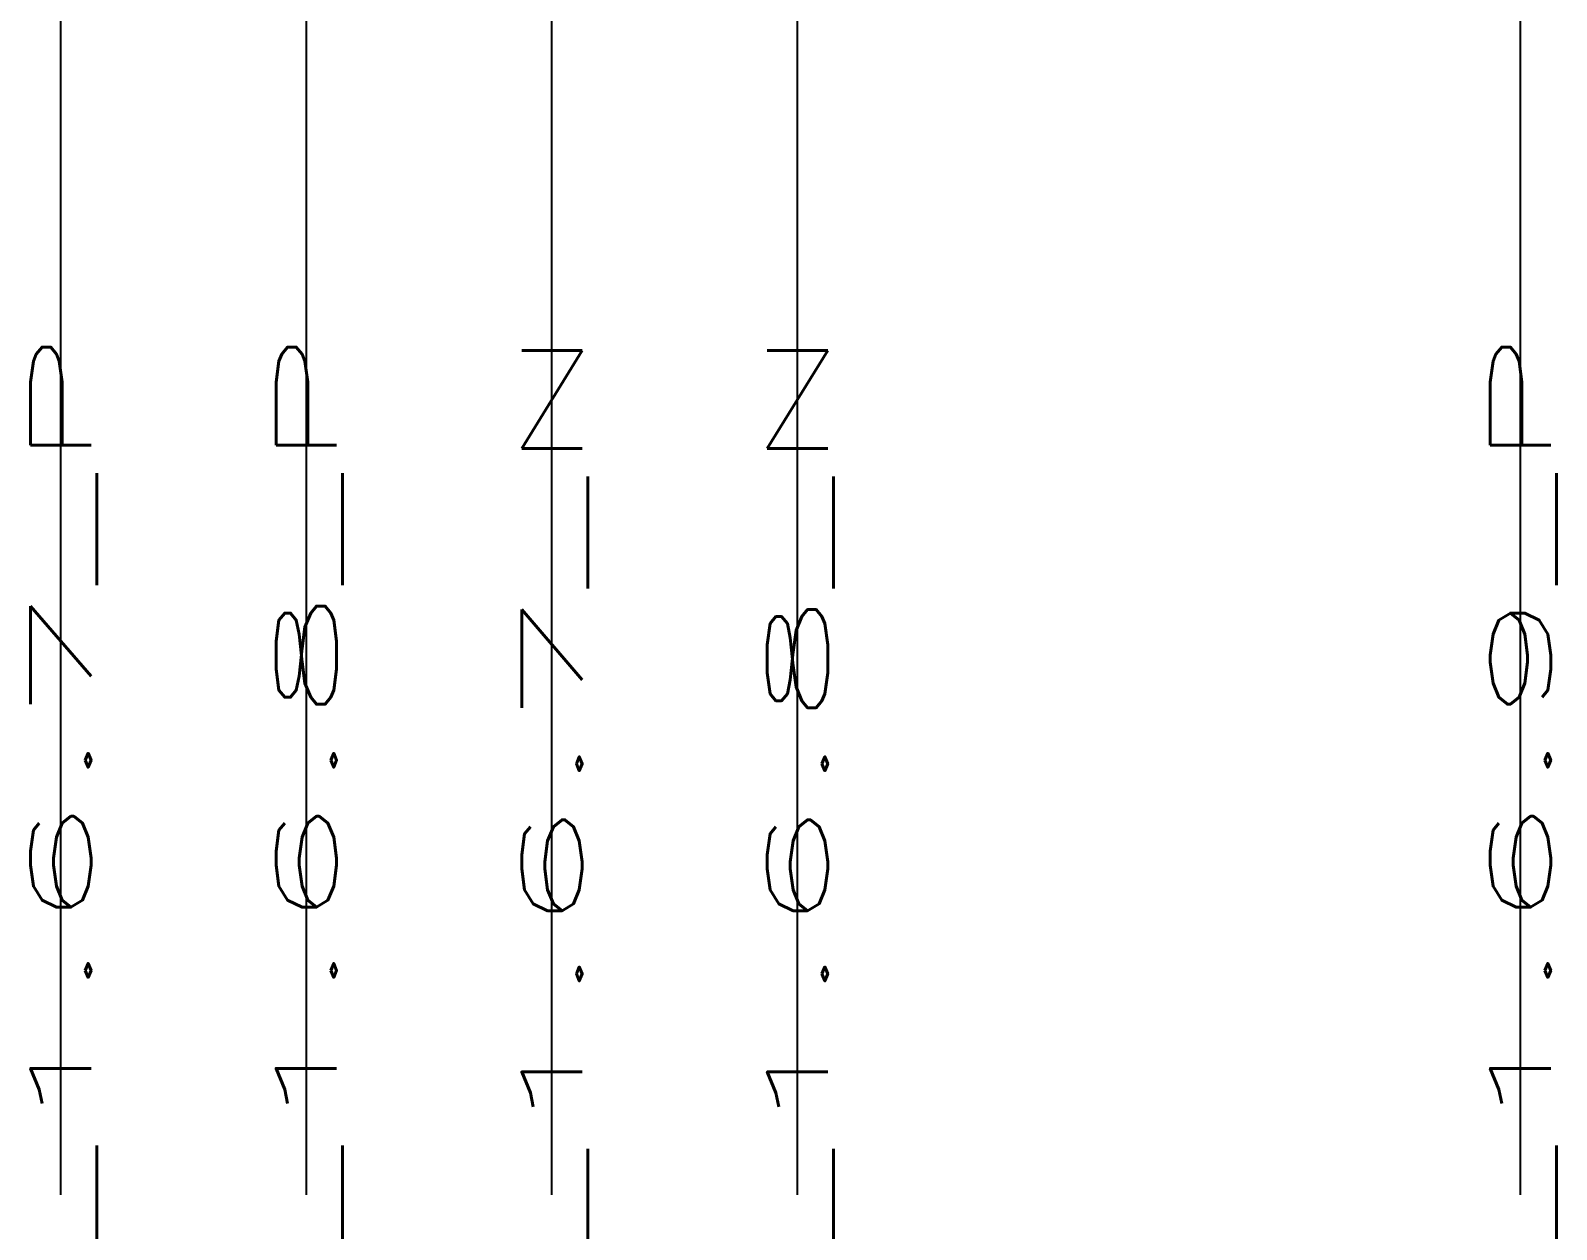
# Model space of a CAD drawing. Header units: inches. Extents: x -58 to 1235, y -506 to 1148.
# Drawn here: x 547.04 to 582.04, y 782.8 to 810.3 of the extents above; entities that cross this region are included whole.
import ezdxf
from ezdxf.enums import TextEntityAlignment as Align

# ---------------------------------------------------------------- set-up
doc = ezdxf.new("R2010")
doc.units = ezdxf.units.IN
doc.header["$MEASUREMENT"] = 0
for name, color, linetype in [('MISC', 2, 'Continuous'), ('RED_12AWG', 1, 'Continuous'), ('WIRENO', 70, 'Continuous')]:
    doc.layers.add(name, color=color, linetype=linetype)
doc.styles.add('WD', font='romans.shx')

# ---------------------------------------------------------------- blocks, each defined once
blk = doc.blocks.new('WD_WNV1')
at = {"style": 'WD', "width": 0.9}
blk.add_attdef('WIRENO', text='', height=0.125, rotation=90, dxfattribs=at).set_placement((0, 0), align=Align.MIDDLE_CENTER)
at = {"style": 'WD', "flags": 1}
for tag, p in [('W01USER', (0.0956, 0.0772)), ('W02USER', (0.0956, 0.0694)), ('W03USER', (0.0956, 0.0616)), ('W04USER', (0.0956, 0.0538)), ('W05USER', (0.0956, 0.046)), ('W06USER', (0.0956, 0.0382)), ('W07USER', (0.0956, 0.0304)), ('W08USER', (0.0956, 0.0226)), ('W09USER', (0.0956, 0.0147)), ('W10USER', (0.0956, 0.0069))]:
    blk.add_attdef(tag, text='', height=0.005, dxfattribs=at).set_placement(p, align=Align.CENTER)
for tag, p in [('X2TERM01', (0, 0.0625)), ('X8TERM01', (0, -0.0625))]:
    blk.add_attdef(tag, p, '', height=0.01, dxfattribs=at)
at = {"color": 7, "style": 'WD'}
for tag, p in [('X2_TINY_DOT_DONT_REMOVE', (0, 0.0625)), ('X8_TINY_DOT_DONT_REMOVE', (0, -0.0625))]:
    blk.add_attdef(tag, p, '', height=0.0001, dxfattribs=at)

msp = doc.modelspace()

# ---------------------------------------------------------------- linework, layer by layer
at = {"layer": 'RED_12AWG'}
for p, q in [((547.73, 783.595), (547.73, 1002.778)), ((553.364, 783.595), (553.364, 1002.778)), ((558.998, 783.595), (558.998, 1002.778)), ((564.631, 783.595), (564.631, 1002.778)), ((581.216, 783.595), (581.216, 1002.778))]:
    msp.add_line(p, q, dxfattribs=at)

# ---------------------------------------------------------------- block references
at = {"layer": 'WIRENO'}
ref = msp.add_blockref('WD_WNV1', (547.73, 782.797), dxfattribs=dict(at, xscale=11.10534327610833, yscale=33.316029828325, zscale=1.110534327610833))
ref.add_attrib('X2_TINY_DOT_DONT_REMOVE', '.', (547.73, 806.714), dxfattribs={"layer": 'MISC', "color": 7, "height": 0.00333, "style": 'WD', "width": 0.333333})
ref.add_attrib('WIRENO', 'SOL-06_1.6.7_P', dxfattribs={"height": 1.38817, "rotation": 90, "style": 'WD', "width": 2.7}).set_placement((547.73, 782.797), align=Align.MIDDLE_CENTER)
ref = msp.add_blockref('WD_WNV1', (553.364, 782.797), dxfattribs=dict(at, xscale=11.10534327610833, yscale=33.316029828325, zscale=1.110534327610833))
ref.add_attrib('X2_TINY_DOT_DONT_REMOVE', '.', (553.364, 806.714), dxfattribs={"layer": 'MISC', "color": 7, "height": 0.00333, "style": 'WD', "width": 0.333333})
ref.add_attrib('WIRENO', 'SOL-06_1.6.8_P', dxfattribs={"height": 1.38817, "rotation": 90, "style": 'WD', "width": 2.7}).set_placement((553.364, 782.797), align=Align.MIDDLE_CENTER)
ref = msp.add_blockref('WD_WNV1', (558.998, 782.797), dxfattribs=dict(at, xscale=11.10534327610833, yscale=33.316029828325, zscale=1.110534327610833))
ref.add_attrib('X2_TINY_DOT_DONT_REMOVE', '.', (558.998, 806.714), dxfattribs={"layer": 'MISC', "color": 7, "height": 0.00333, "style": 'WD', "width": 0.333333})
ref.add_attrib('WIRENO', 'SOL-06_1.6.7_N', dxfattribs={"height": 1.38817, "rotation": 90, "style": 'WD', "width": 2.7}).set_placement((558.998, 782.797), align=Align.MIDDLE_CENTER)
ref = msp.add_blockref('WD_WNV1', (564.631, 782.797), dxfattribs=dict(at, xscale=11.10534327610833, yscale=33.316029828325, zscale=1.110534327610833))
ref.add_attrib('X2_TINY_DOT_DONT_REMOVE', '.', (564.631, 806.714), dxfattribs={"layer": 'MISC', "color": 7, "height": 0.00333, "style": 'WD', "width": 0.333333})
ref.add_attrib('WIRENO', 'SOL-06_1.6.8_N', dxfattribs={"height": 1.38817, "rotation": 90, "style": 'WD', "width": 2.7}).set_placement((564.631, 782.797), align=Align.MIDDLE_CENTER)
ref = msp.add_blockref('WD_WNV1', (581.216, 782.797), dxfattribs=dict(at, xscale=11.10534327610833, yscale=33.316029828325, zscale=1.110534327610833))
ref.add_attrib('X2_TINY_DOT_DONT_REMOVE', '.', (581.216, 806.714), dxfattribs={"layer": 'MISC', "color": 7, "height": 0.00333, "style": 'WD', "width": 0.333333})
ref.add_attrib('WIRENO', 'SOL-06_1.6.9_P', dxfattribs={"height": 1.38817, "rotation": 90, "style": 'WD', "width": 2.7}).set_placement((581.216, 782.797), align=Align.MIDDLE_CENTER)

doc.saveas('drawing.dxf')
